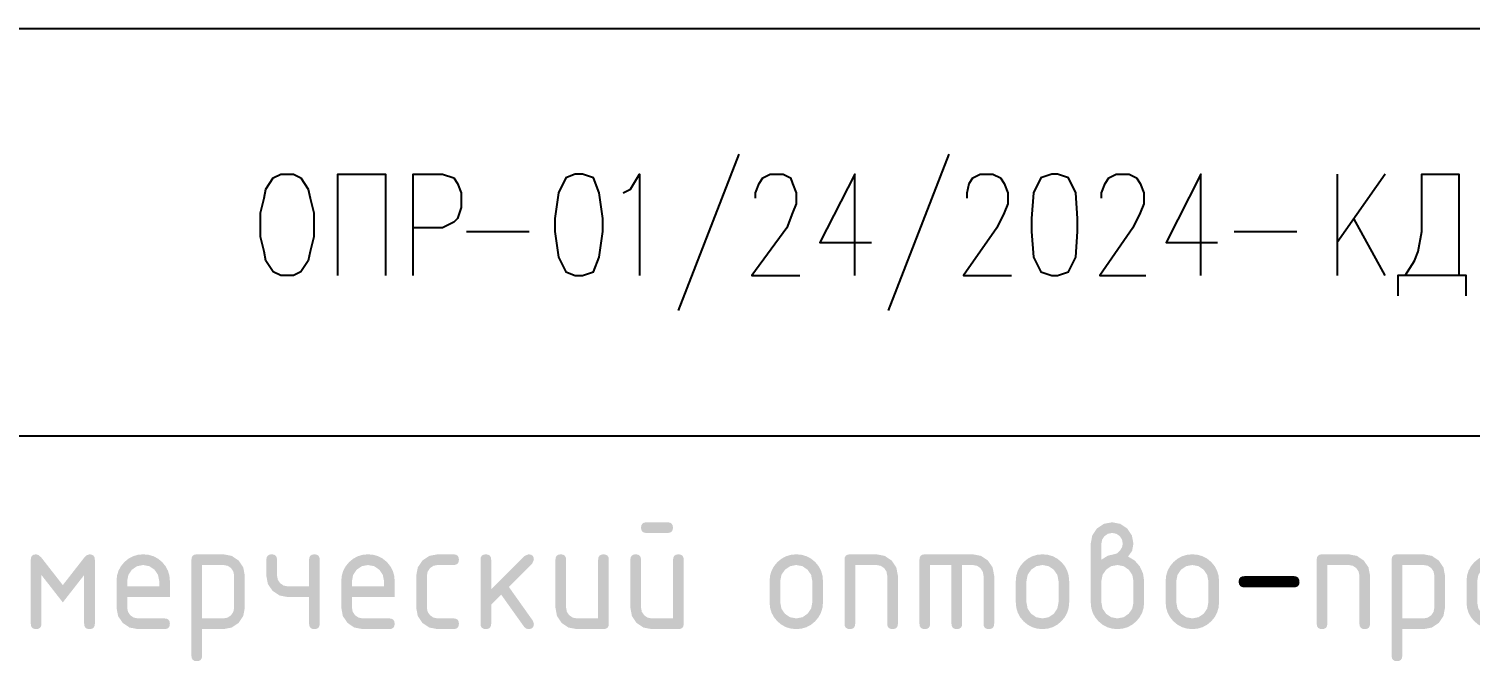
# Model space of a CAD drawing. Header units: millimetres. Extents: x 0 to 420, y 0 to 297.
# Drawn here: x 336.43 to 369.58, y 39.48 to 54.02 of the extents above; entities that cross this region are included whole.
import ezdxf

# ---------------------------------------------------------------- set-up
doc = ezdxf.new("R2010")
doc.units = ezdxf.units.MM
doc.layers.get('0').update_dxf_attribs({"linetype": 'CONTINUOUS'})
doc.styles.get("Standard").update_dxf_attribs({"font": 'STANDARD'})

msp = doc.modelspace()

# ---------------------------------------------------------------- hatches: boundary and pattern name
at = {"true_color": 0x000007}
h = msp.add_hatch(color=0, dxfattribs=at)
h.paths.add_polyline_path([(351.493188, 41.813536), (351.493188, 40.340138), (351.485453, 40.286282), (351.46232, 40.247878), (351.42389, 40.224874), (351.370267, 40.217217), (350.756764, 40.217217), (350.566181, 40.25277), (350.407845, 40.35943), (350.301185, 40.517767), (350.265631, 40.70835), (350.265631, 41.813536), (350.273279, 41.867159), (350.296224, 41.905589), (350.334464, 41.928723), (350.388001, 41.936457), (350.441624, 41.928723), (350.480054, 41.905589), (350.503188, 41.867159), (350.510922, 41.813536), (350.510922, 40.70835), (350.528837, 40.614781), (350.583131, 40.535268), (350.66292, 40.480973), (350.756764, 40.463059), (351.247897, 40.463059), (351.247897, 41.813536), (351.255545, 41.867159), (351.278489, 41.905589), (351.31673, 41.928723), (351.370267, 41.936457), (351.42389, 41.928723), (351.46232, 41.905589), (351.485453, 41.867159)], flags=0)
h.paths.add_polyline_path([(351.122771, 42.42759), (350.633843, 42.42759), (350.579988, 42.435238), (350.541583, 42.458183), (350.518579, 42.496423), (350.510922, 42.54996), (350.518579, 42.603583), (350.541583, 42.642013), (350.579988, 42.665147), (350.633843, 42.672881), (351.122771, 42.672881), (351.176394, 42.665147), (351.214824, 42.642013), (351.237958, 42.603583), (351.245692, 42.54996), (351.237958, 42.496423), (351.214824, 42.458183), (351.176394, 42.435238)], flags=0)
h = msp.add_hatch(color=0, dxfattribs=at)
h.paths.add_polyline_path([(361.098931, 41.813536), (361.248655, 41.905589), (361.385563, 41.936457), (361.458806, 41.957679), (361.526675, 42.021896), (361.574079, 42.101615), (361.590064, 42.181748), (361.572357, 42.277384), (361.519509, 42.356483), (361.440409, 42.409813), (361.344774, 42.42759), (361.249827, 42.409538), (361.170589, 42.355932), (361.116777, 42.276488), (361.098931, 42.181748)], flags=0)
h.paths.add_polyline_path([(361.712985, 41.885745), (361.86457, 41.793968), (361.981427, 41.66085), (362.056117, 41.498861), (362.081197, 41.322403), (362.081197, 40.831271), (362.06994, 40.707652), (362.036204, 40.593904), (361.980041, 40.489974), (361.901501, 40.395811), (361.807045, 40.317676), (361.703132, 40.261865), (361.589815, 40.228379), (361.467143, 40.217217), (361.343843, 40.228388), (361.230259, 40.261934), (361.126389, 40.317908), (361.032234, 40.396362), (360.9541, 40.490826), (360.898289, 40.594799), (360.864803, 40.708281), (360.853641, 40.831271), (360.853641, 42.181748), (360.889263, 42.372331), (360.996405, 42.530667), (361.155087, 42.637328), (361.344774, 42.672881), (361.534874, 42.636983), (361.693142, 42.529565), (361.800077, 42.370746), (361.835906, 42.181748), (361.805038, 42.01473)], flags=0)
h.paths.add_polyline_path([(361.835906, 40.831271), (361.835906, 41.322403), (361.809035, 41.463652), (361.728419, 41.582577), (361.609357, 41.663468), (361.467143, 41.690615), (361.324516, 41.663468), (361.205867, 41.582577), (361.125528, 41.463652), (361.098931, 41.322403), (361.098931, 40.831271), (361.125528, 40.688644), (361.205867, 40.569995), (361.324516, 40.489655), (361.467143, 40.463059), (361.609357, 40.489931), (361.728419, 40.570546), (361.809035, 40.689539)], flags=0)
for points in [[(337.212042, 40.831271), (336.720909, 41.460207), (336.720909, 40.340138), (336.713175, 40.286282), (336.690041, 40.247878), (336.651611, 40.224874), (336.597988, 40.217217), (336.544451, 40.224874), (336.506211, 40.247878), (336.483266, 40.286282), (336.475618, 40.340138), (336.475618, 41.813536), (336.483266, 41.867159), (336.506211, 41.905589), (336.544451, 41.928723), (336.597988, 41.936457), (336.659449, 41.916751), (336.720909, 41.858185), (337.212042, 41.229248), (337.703175, 41.858185), (337.764428, 41.916751), (337.826096, 41.936457), (337.879719, 41.928723), (337.918149, 41.905589), (337.941282, 41.867159), (337.949017, 41.813536), (337.949017, 40.340138), (337.941282, 40.286282), (337.918149, 40.247878), (337.879719, 40.224874), (337.826096, 40.217217), (337.77224, 40.224874), (337.733836, 40.247878), (337.710831, 40.286282), (337.703175, 40.340138), (337.703175, 41.460207)], [(343.121362, 41.813536), (343.121362, 40.340138), (343.113628, 40.286282), (343.090494, 40.247878), (343.052064, 40.224874), (342.998441, 40.217217), (342.944904, 40.224874), (342.906664, 40.247878), (342.883719, 40.286282), (342.876071, 40.340138), (342.876071, 40.954192), (342.384939, 40.954192), (342.196423, 40.989401), (342.037673, 41.095303), (341.929772, 41.251159), (341.893806, 41.435954), (341.893806, 41.813536), (341.901454, 41.867159), (341.924398, 41.905589), (341.962639, 41.928723), (342.016175, 41.936457), (342.069798, 41.928723), (342.108228, 41.905589), (342.131362, 41.867159), (342.139096, 41.813536), (342.139096, 41.445324), (342.157011, 41.35148), (342.211306, 41.271692), (342.291094, 41.217397), (342.384939, 41.199482), (342.876071, 41.199482), (342.876071, 41.813536), (342.883719, 41.867159), (342.906664, 41.905589), (342.944904, 41.928723), (342.998441, 41.936457), (343.052064, 41.928723), (343.090494, 41.905589), (343.113628, 41.867159)], [(345.585644, 41.445324), (345.585644, 40.70835), (345.603559, 40.614781), (345.657854, 40.535268), (345.737642, 40.480973), (345.831487, 40.463059), (346.199698, 40.463059), (346.253321, 40.455325), (346.291751, 40.432191), (346.314885, 40.393761), (346.322619, 40.340138), (346.314885, 40.286282), (346.291751, 40.247878), (346.253321, 40.224874), (346.199698, 40.217217), (345.831487, 40.217217), (345.640904, 40.25277), (345.482567, 40.35943), (345.375907, 40.517767), (345.340354, 40.70835), (345.340354, 41.445324), (345.375907, 41.635425), (345.482567, 41.793693), (345.640904, 41.900628), (345.831487, 41.936457), (346.199698, 41.936457), (346.253321, 41.928723), (346.291751, 41.905589), (346.314885, 41.867159), (346.322619, 41.813536), (346.314885, 41.759681), (346.291751, 41.721277), (346.253321, 41.698272), (346.199698, 41.690615), (345.831487, 41.690615), (345.73654, 41.672563), (345.657302, 41.618957), (345.60349, 41.539582)], [(347.064374, 41.128927), (347.836627, 41.900628), (347.923719, 41.936457), (347.977342, 41.928723), (348.015772, 41.905589), (348.038905, 41.867159), (348.04664, 41.813536), (348.009708, 41.728098), (347.470069, 41.188458), (348.022386, 40.410693), (348.04664, 40.337933), (348.038905, 40.28512), (348.015772, 40.247396), (347.977342, 40.224762), (347.923719, 40.217217), (347.865497, 40.23017), (347.821744, 40.269582), (347.293128, 41.011518), (347.064374, 40.782764), (347.064374, 40.340138), (347.05664, 40.286282), (347.033506, 40.247878), (346.995076, 40.224874), (346.941453, 40.217217), (346.887916, 40.224874), (346.849676, 40.247878), (346.826731, 40.286282), (346.819083, 40.340138), (346.819083, 41.813536), (346.826731, 41.867159), (346.849676, 41.905589), (346.887916, 41.928723), (346.941453, 41.936457), (346.995076, 41.928723), (347.033506, 41.905589), (347.05664, 41.867159), (347.064374, 41.813536)], [(349.769914, 41.813536), (349.769914, 40.340138), (349.762179, 40.286282), (349.739046, 40.247878), (349.700616, 40.224874), (349.646993, 40.217217), (349.03349, 40.217217), (348.842907, 40.25277), (348.684571, 40.35943), (348.577911, 40.517767), (348.542357, 40.70835), (348.542357, 41.813536), (348.550005, 41.867159), (348.57295, 41.905589), (348.61119, 41.928723), (348.664727, 41.936457), (348.71835, 41.928723), (348.75678, 41.905589), (348.779914, 41.867159), (348.787648, 41.813536), (348.787648, 40.70835), (348.805563, 40.614781), (348.859857, 40.535268), (348.939646, 40.480973), (349.03349, 40.463059), (349.524623, 40.463059), (349.524623, 41.813536), (349.532271, 41.867159), (349.555215, 41.905589), (349.593456, 41.928723), (349.646993, 41.936457), (349.700616, 41.928723), (349.739046, 41.905589), (349.762179, 41.867159)], [(355.190909, 40.340138), (355.190909, 41.813536), (355.198557, 41.867159), (355.221501, 41.905589), (355.259742, 41.928723), (355.313279, 41.936457), (355.927332, 41.936457), (356.11633, 41.900559), (356.275149, 41.793141), (356.382567, 41.634322), (356.418465, 41.445324), (356.418465, 40.340138), (356.410731, 40.286282), (356.387597, 40.247878), (356.349167, 40.224874), (356.295544, 40.217217), (356.242007, 40.224874), (356.203767, 40.247878), (356.180823, 40.286282), (356.173174, 40.340138), (356.173174, 41.445324), (356.155398, 41.54096), (356.102068, 41.62006), (356.022968, 41.672907), (355.927332, 41.690615), (355.4362, 41.690615), (355.4362, 40.340138), (355.428465, 40.286282), (355.405332, 40.247878), (355.366902, 40.224874), (355.313279, 40.217217), (355.259742, 40.224874), (355.221501, 40.247878), (355.198557, 40.286282)], [(357.036553, 41.936457), (358.141739, 41.936457), (358.330737, 41.900559), (358.489556, 41.793141), (358.596974, 41.634322), (358.632872, 41.445324), (358.632872, 40.340138), (358.625138, 40.286282), (358.602004, 40.247878), (358.563574, 40.224874), (358.509951, 40.217217), (358.456414, 40.224874), (358.418174, 40.247878), (358.395229, 40.286282), (358.387581, 40.340138), (358.387581, 41.445324), (358.369805, 41.54096), (358.316475, 41.62006), (358.237375, 41.672907), (358.141739, 41.690615), (357.896448, 41.690615), (357.896448, 40.340138), (357.888714, 40.286282), (357.86558, 40.247878), (357.82715, 40.224874), (357.773527, 40.217217), (357.719672, 40.224874), (357.681268, 40.247878), (357.658263, 40.286282), (357.650606, 40.340138), (357.650606, 41.690615), (357.159474, 41.690615), (357.159474, 40.340138), (357.151739, 40.286282), (357.128606, 40.247878), (357.090176, 40.224874), (357.036553, 40.217217), (356.983016, 40.224874), (356.944775, 40.247878), (356.921831, 40.286282), (356.914183, 40.340138), (356.914183, 41.813536), (356.921831, 41.867159), (356.944775, 41.905589), (356.983016, 41.928723)], [(366.050569, 40.340138), (366.050569, 41.813536), (366.058217, 41.867159), (366.081161, 41.905589), (366.119402, 41.928723), (366.172939, 41.936457), (366.786993, 41.936457), (366.97599, 41.900559), (367.134809, 41.793141), (367.242227, 41.634322), (367.278125, 41.445324), (367.278125, 40.340138), (367.270391, 40.286282), (367.247257, 40.247878), (367.208827, 40.224874), (367.155204, 40.217217), (367.101668, 40.224874), (367.063427, 40.247878), (367.040483, 40.286282), (367.032835, 40.340138), (367.032835, 41.445324), (367.015058, 41.54096), (366.961728, 41.62006), (366.882628, 41.672907), (366.786993, 41.690615), (366.29586, 41.690615), (366.29586, 40.340138), (366.288125, 40.286282), (366.264992, 40.247878), (366.226562, 40.224874), (366.172939, 40.217217), (366.119402, 40.224874), (366.081161, 40.247878), (366.058217, 40.286282)]]:
    msp.add_hatch(color=0, dxfattribs=at).paths.add_polyline_path(points, flags=0)
h = msp.add_hatch(color=0, dxfattribs=at)
h.paths.add_polyline_path([(339.06076, 41.690615), (338.919511, 41.663468), (338.800587, 41.582577), (338.719489, 41.463652), (338.692548, 41.322403), (338.692548, 41.199482), (339.429523, 41.199482), (339.429523, 41.322403), (339.402376, 41.463652), (339.321485, 41.582577), (339.202078, 41.663468)], flags=0)
h.paths.add_polyline_path([(338.692548, 40.954192), (338.692548, 40.70835), (338.710463, 40.614781), (338.764758, 40.535268), (338.844546, 40.480973), (338.938391, 40.463059), (339.551893, 40.463059), (339.605516, 40.455325), (339.643946, 40.432191), (339.66708, 40.393761), (339.674814, 40.340138), (339.66708, 40.286282), (339.643946, 40.247878), (339.605516, 40.224874), (339.551893, 40.217217), (338.938391, 40.217217), (338.747808, 40.25277), (338.589471, 40.35943), (338.482811, 40.517767), (338.447258, 40.70835), (338.447258, 41.322403), (338.458428, 41.444997), (338.491975, 41.558186), (338.547949, 41.662073), (338.626403, 41.756761), (338.720859, 41.835301), (338.824771, 41.891464), (338.938089, 41.9252), (339.06076, 41.936457), (339.184775, 41.925304), (339.298816, 41.891878), (339.402832, 41.836231), (339.496772, 41.758415), (339.574588, 41.664476), (339.630235, 41.56046), (339.663661, 41.446418), (339.674814, 41.322403), (339.674814, 40.954192)], flags=0)
h = msp.add_hatch(color=0, dxfattribs=at)
h.paths.add_polyline_path([(340.170532, 41.813536), (340.17818, 41.867159), (340.201124, 41.905589), (340.239365, 41.928723), (340.292901, 41.936457), (340.906955, 41.936457), (341.097538, 41.900628), (341.255875, 41.793693), (341.362535, 41.635425), (341.398088, 41.445324), (341.398088, 40.70835), (341.362535, 40.518938), (341.255875, 40.360533), (341.097538, 40.252908), (340.906955, 40.217217), (340.415822, 40.217217), (340.415822, 39.603163), (340.408088, 39.54954), (340.384954, 39.51111), (340.346524, 39.487976), (340.292901, 39.480242), (340.239365, 39.487976), (340.201124, 39.51111), (340.17818, 39.54954), (340.170532, 39.603163)], flags=0)
h.paths.add_polyline_path([(340.415822, 41.690615), (340.415822, 40.463059), (340.906955, 40.463059), (341.001695, 40.480836), (341.081139, 40.534166), (341.134745, 40.613403), (341.152797, 40.70835), (341.152797, 41.445324), (341.135021, 41.54096), (341.081691, 41.62006), (341.002591, 41.672907), (340.906955, 41.690615)], flags=0)
h = msp.add_hatch(color=0, dxfattribs=at)
h.paths.add_polyline_path([(344.230582, 41.690615), (344.089333, 41.663468), (343.970409, 41.582577), (343.889311, 41.463652), (343.86237, 41.322403), (343.86237, 41.199482), (344.599345, 41.199482), (344.599345, 41.322403), (344.572198, 41.463652), (344.491307, 41.582577), (344.3719, 41.663468)], flags=0)
h.paths.add_polyline_path([(343.86237, 40.954192), (343.86237, 40.70835), (343.880285, 40.614781), (343.93458, 40.535268), (344.014368, 40.480973), (344.108213, 40.463059), (344.721715, 40.463059), (344.775338, 40.455325), (344.813768, 40.432191), (344.836902, 40.393761), (344.844636, 40.340138), (344.836902, 40.286282), (344.813768, 40.247878), (344.775338, 40.224874), (344.721715, 40.217217), (344.108213, 40.217217), (343.91763, 40.25277), (343.759293, 40.35943), (343.652633, 40.517767), (343.61708, 40.70835), (343.61708, 41.322403), (343.62825, 41.444997), (343.661797, 41.558186), (343.717771, 41.662073), (343.796225, 41.756761), (343.890681, 41.835301), (343.994593, 41.891464), (344.107911, 41.9252), (344.230582, 41.936457), (344.354597, 41.925304), (344.468638, 41.891878), (344.572654, 41.836231), (344.666594, 41.758415), (344.74441, 41.664476), (344.800057, 41.56046), (344.833483, 41.446418), (344.844636, 41.322403), (344.844636, 40.954192)], flags=0)
h = msp.add_hatch(color=0, dxfattribs=at)
h.paths.add_polyline_path([(353.467635, 40.831271), (353.467635, 41.322403), (353.478806, 41.444997), (353.512352, 41.558186), (353.568326, 41.662073), (353.64678, 41.756761), (353.741236, 41.835301), (353.845148, 41.891464), (353.958466, 41.9252), (354.081137, 41.936457), (354.205152, 41.925304), (354.319194, 41.891878), (354.42321, 41.836231), (354.517149, 41.758415), (354.594965, 41.664476), (354.650612, 41.56046), (354.684038, 41.446418), (354.695191, 41.322403), (354.695191, 40.831271), (354.683934, 40.708281), (354.650198, 40.594799), (354.594035, 40.490826), (354.515495, 40.396362), (354.421039, 40.317908), (354.317126, 40.261934), (354.203809, 40.228388), (354.081137, 40.217217), (353.958466, 40.228388), (353.845148, 40.261934), (353.741236, 40.317908), (353.64678, 40.396362), (353.568326, 40.490826), (353.512352, 40.594799), (353.478806, 40.708281)], flags=0)
h.paths.add_polyline_path([(354.4499, 40.831271), (354.4499, 41.322403), (354.422753, 41.463652), (354.341862, 41.582577), (354.222455, 41.663468), (354.081137, 41.690615), (353.939889, 41.663468), (353.820964, 41.582577), (353.739866, 41.463652), (353.712926, 41.322403), (353.712926, 40.831271), (353.739522, 40.688644), (353.819861, 40.569995), (353.93851, 40.489655), (354.081137, 40.463059), (354.222455, 40.489931), (354.341862, 40.570546), (354.422753, 40.689539)], flags=0)
h = msp.add_hatch(color=0, dxfattribs=at)
h.paths.add_polyline_path([(359.130367, 40.831271), (359.130367, 41.322403), (359.141537, 41.444997), (359.175084, 41.558186), (359.231058, 41.662073), (359.309512, 41.756761), (359.403968, 41.835301), (359.50788, 41.891464), (359.621198, 41.9252), (359.743869, 41.936457), (359.867884, 41.925304), (359.981925, 41.891878), (360.085941, 41.836231), (360.179881, 41.758415), (360.257697, 41.664476), (360.313344, 41.56046), (360.34677, 41.446418), (360.357923, 41.322403), (360.357923, 40.831271), (360.346666, 40.708281), (360.31293, 40.594799), (360.256767, 40.490826), (360.178227, 40.396362), (360.083771, 40.317908), (359.979858, 40.261934), (359.866541, 40.228388), (359.743869, 40.217217), (359.621198, 40.228388), (359.50788, 40.261934), (359.403968, 40.317908), (359.309512, 40.396362), (359.231058, 40.490826), (359.175084, 40.594799), (359.141537, 40.708281)], flags=0)
h.paths.add_polyline_path([(360.112632, 40.831271), (360.112632, 41.322403), (360.085485, 41.463652), (360.004594, 41.582577), (359.885187, 41.663468), (359.743869, 41.690615), (359.60262, 41.663468), (359.483696, 41.582577), (359.402598, 41.463652), (359.375657, 41.322403), (359.375657, 40.831271), (359.402254, 40.688644), (359.482593, 40.569995), (359.601242, 40.489655), (359.743869, 40.463059), (359.885187, 40.489931), (360.004594, 40.570546), (360.085485, 40.689539)], flags=0)
h = msp.add_hatch(color=0, dxfattribs=at)
h.paths.add_polyline_path([(362.576915, 40.831271), (362.576915, 41.322403), (362.588085, 41.444997), (362.621632, 41.558186), (362.677606, 41.662073), (362.75606, 41.756761), (362.850516, 41.835301), (362.954428, 41.891464), (363.067746, 41.9252), (363.190417, 41.936457), (363.314432, 41.925304), (363.428473, 41.891878), (363.532489, 41.836231), (363.626429, 41.758415), (363.704245, 41.664476), (363.759892, 41.56046), (363.793318, 41.446418), (363.804471, 41.322403), (363.804471, 40.831271), (363.793214, 40.708281), (363.759478, 40.594799), (363.703315, 40.490826), (363.624775, 40.396362), (363.530319, 40.317908), (363.426406, 40.261934), (363.313089, 40.228388), (363.190417, 40.217217), (363.067746, 40.228388), (362.954428, 40.261934), (362.850516, 40.317908), (362.75606, 40.396362), (362.677606, 40.490826), (362.621632, 40.594799), (362.588085, 40.708281)], flags=0)
h.paths.add_polyline_path([(363.55918, 40.831271), (363.55918, 41.322403), (363.532033, 41.463652), (363.451142, 41.582577), (363.331735, 41.663468), (363.190417, 41.690615), (363.049168, 41.663468), (362.930244, 41.582577), (362.849146, 41.463652), (362.822205, 41.322403), (362.822205, 40.831271), (362.848802, 40.688644), (362.929141, 40.569995), (363.04779, 40.489655), (363.190417, 40.463059), (363.331735, 40.489931), (363.451142, 40.570546), (363.532033, 40.689539)], flags=0)
h = msp.add_hatch(color=0, dxfattribs=at)
h.paths.add_polyline_path([(367.773843, 41.813536), (367.781491, 41.867159), (367.804435, 41.905589), (367.842676, 41.928723), (367.896213, 41.936457), (368.510267, 41.936457), (368.700849, 41.900628), (368.859186, 41.793693), (368.965846, 41.635425), (369.001399, 41.445324), (369.001399, 40.70835), (368.965846, 40.518938), (368.859186, 40.360533), (368.700849, 40.252908), (368.510267, 40.217217), (368.019134, 40.217217), (368.019134, 39.603163), (368.011399, 39.54954), (367.988266, 39.51111), (367.949836, 39.487976), (367.896213, 39.480242), (367.842676, 39.487976), (367.804435, 39.51111), (367.781491, 39.54954), (367.773843, 39.603163)], flags=0)
h.paths.add_polyline_path([(368.019134, 41.690615), (368.019134, 40.463059), (368.510267, 40.463059), (368.605007, 40.480836), (368.684451, 40.534166), (368.738056, 40.613403), (368.756109, 40.70835), (368.756109, 41.445324), (368.738332, 41.54096), (368.685002, 41.62006), (368.605902, 41.672907), (368.510267, 41.690615)], flags=0)
h = msp.add_hatch(color=0, dxfattribs=at)
h.paths.add_polyline_path([(369.497117, 40.831271), (369.497117, 41.322403), (369.508288, 41.444997), (369.541834, 41.558186), (369.597808, 41.662073), (369.676262, 41.756761), (369.770718, 41.835301), (369.87463, 41.891464), (369.987948, 41.9252), (370.11062, 41.936457), (370.234634, 41.925304), (370.348676, 41.891878), (370.452692, 41.836231), (370.546631, 41.758415), (370.624447, 41.664476), (370.680094, 41.56046), (370.71352, 41.446418), (370.724673, 41.322403), (370.724673, 40.831271), (370.713416, 40.708281), (370.67968, 40.594799), (370.623517, 40.490826), (370.544977, 40.396362), (370.450521, 40.317908), (370.346609, 40.261934), (370.233291, 40.228388), (370.11062, 40.217217), (369.987948, 40.228388), (369.87463, 40.261934), (369.770718, 40.317908), (369.676262, 40.396362), (369.597808, 40.490826), (369.541834, 40.594799), (369.508288, 40.708281)], flags=0)
h.paths.add_polyline_path([(370.479383, 40.831271), (370.479383, 41.322403), (370.452235, 41.463652), (370.371344, 41.582577), (370.251937, 41.663468), (370.11062, 41.690615), (369.969371, 41.663468), (369.850446, 41.582577), (369.769348, 41.463652), (369.742408, 41.322403), (369.742408, 40.831271), (369.769004, 40.688644), (369.849343, 40.569995), (369.967993, 40.489655), (370.11062, 40.463059), (370.251937, 40.489931), (370.371344, 40.570546), (370.452235, 40.689539)], flags=0)

# ---------------------------------------------------------------- linework, layer by layer
at = {"color": 0, "true_color": 0x000007}
for points in [[(417.491333, 54.017333), (244.094, 54.017333)], [(352.763667, 51.138667), (351.366667, 47.540333)], [(357.589667, 51.138667), (356.192667, 47.540333)], [(343.535, 48.344667), (343.535, 50.673), (344.635667, 50.673), (344.635667, 48.344667)], [(345.270667, 48.344667), (345.270667, 50.673), (345.948, 50.673), (346.202, 50.588333), (346.286667, 50.461333), (346.371333, 50.249667), (346.371333, 49.911), (346.286667, 49.657), (346.202, 49.572333), (345.948, 49.445333), (345.270667, 49.445333)], [(350.096667, 50.249667), (350.266, 50.334333), (350.477667, 50.673), (350.477667, 48.344667)], [(353.144667, 50.122667), (353.144667, 50.249667), (353.229333, 50.461333), (353.314, 50.588333), (353.483333, 50.673), (353.779667, 50.673), (353.949, 50.588333), (353.991333, 50.461333), (354.076, 50.249667), (354.076, 49.995667), (353.991333, 49.784), (353.864333, 49.445333), (353.06, 48.344667), (354.160667, 48.344667)], [(355.430667, 48.344667), (355.430667, 50.673), (354.626333, 49.106667), (355.811667, 49.106667)], [(358.013, 50.122667), (358.013, 50.249667), (358.055333, 50.461333), (358.14, 50.588333), (358.309333, 50.673), (358.605667, 50.673), (358.775, 50.588333), (358.859667, 50.461333), (358.944333, 50.249667), (358.944333, 49.995667), (358.859667, 49.784), (358.690333, 49.445333), (357.928333, 48.344667), (359.029, 48.344667)], [(361.103333, 50.122667), (361.103333, 50.249667), (361.188, 50.461333), (361.272667, 50.588333), (361.442, 50.673), (361.738333, 50.673), (361.907667, 50.588333), (361.992333, 50.461333), (362.077, 50.249667), (362.077, 49.995667), (361.992333, 49.784), (361.823, 49.445333), (361.061, 48.344667), (362.119333, 48.344667)], [(363.389333, 48.344667), (363.389333, 50.673), (362.585, 49.106667), (363.770333, 49.106667)], [(367.622667, 50.673), (366.522, 49.106667)], [(366.522, 50.673), (366.522, 48.344667)], [(368.088333, 48.344667), (368.3, 48.683333), (368.384667, 48.895), (368.469333, 49.360667), (368.469333, 50.673), (369.316, 50.673), (369.316, 48.344667)], [(367.622667, 48.344667), (366.903, 49.657)], [(346.498333, 49.360667), (347.937667, 49.360667)], [(364.151333, 49.360667), (365.590667, 49.360667)], [(369.485333, 47.879), (369.485333, 48.344667), (367.919, 48.344667), (367.919, 47.879)], [(305.011667, 44.661667), (417.491333, 44.661667)]]:
    msp.add_lwpolyline(points, dxfattribs=at)
for points in [[(342.222667, 50.673), (342.519, 50.673), (342.688333, 50.588333), (342.857667, 50.334333), (342.9, 50.122667), (342.984667, 49.784), (342.984667, 49.233667), (342.9, 48.895), (342.857667, 48.683333), (342.688333, 48.429333), (342.519, 48.344667), (342.222667, 48.344667), (342.053333, 48.429333), (341.884, 48.683333), (341.841667, 48.895), (341.757, 49.233667), (341.757, 49.784), (341.841667, 50.122667), (341.884, 50.334333), (342.053333, 50.588333)], [(348.996, 50.673), (348.784333, 50.588333), (348.615, 50.249667), (348.530333, 49.657), (348.530333, 49.360667), (348.615, 48.768), (348.784333, 48.429333), (348.996, 48.344667), (349.165333, 48.344667), (349.419333, 48.429333), (349.546333, 48.768), (349.631, 49.360667), (349.631, 49.657), (349.546333, 50.249667), (349.419333, 50.588333), (349.165333, 50.673)], [(359.960333, 50.673), (359.706333, 50.588333), (359.537, 50.249667), (359.494667, 49.657), (359.494667, 49.360667), (359.537, 48.768), (359.706333, 48.429333), (359.960333, 48.344667), (360.087333, 48.344667), (360.341333, 48.429333), (360.510667, 48.768), (360.553, 49.360667), (360.553, 49.657), (360.510667, 50.249667), (360.341333, 50.588333), (360.087333, 50.673)]]:
    msp.add_lwpolyline(points, close=True, dxfattribs=at)

# ---------------------------------------------------------------- texts
at = {"color": 0, "true_color": 0x000007, "insert": (364.069009, 42.960096), "char_height": 2.742878, "width": 1.21905684, "attachment_point": 1}
msp.add_mtext('-', dxfattribs=at)

doc.saveas('drawing.dxf')
